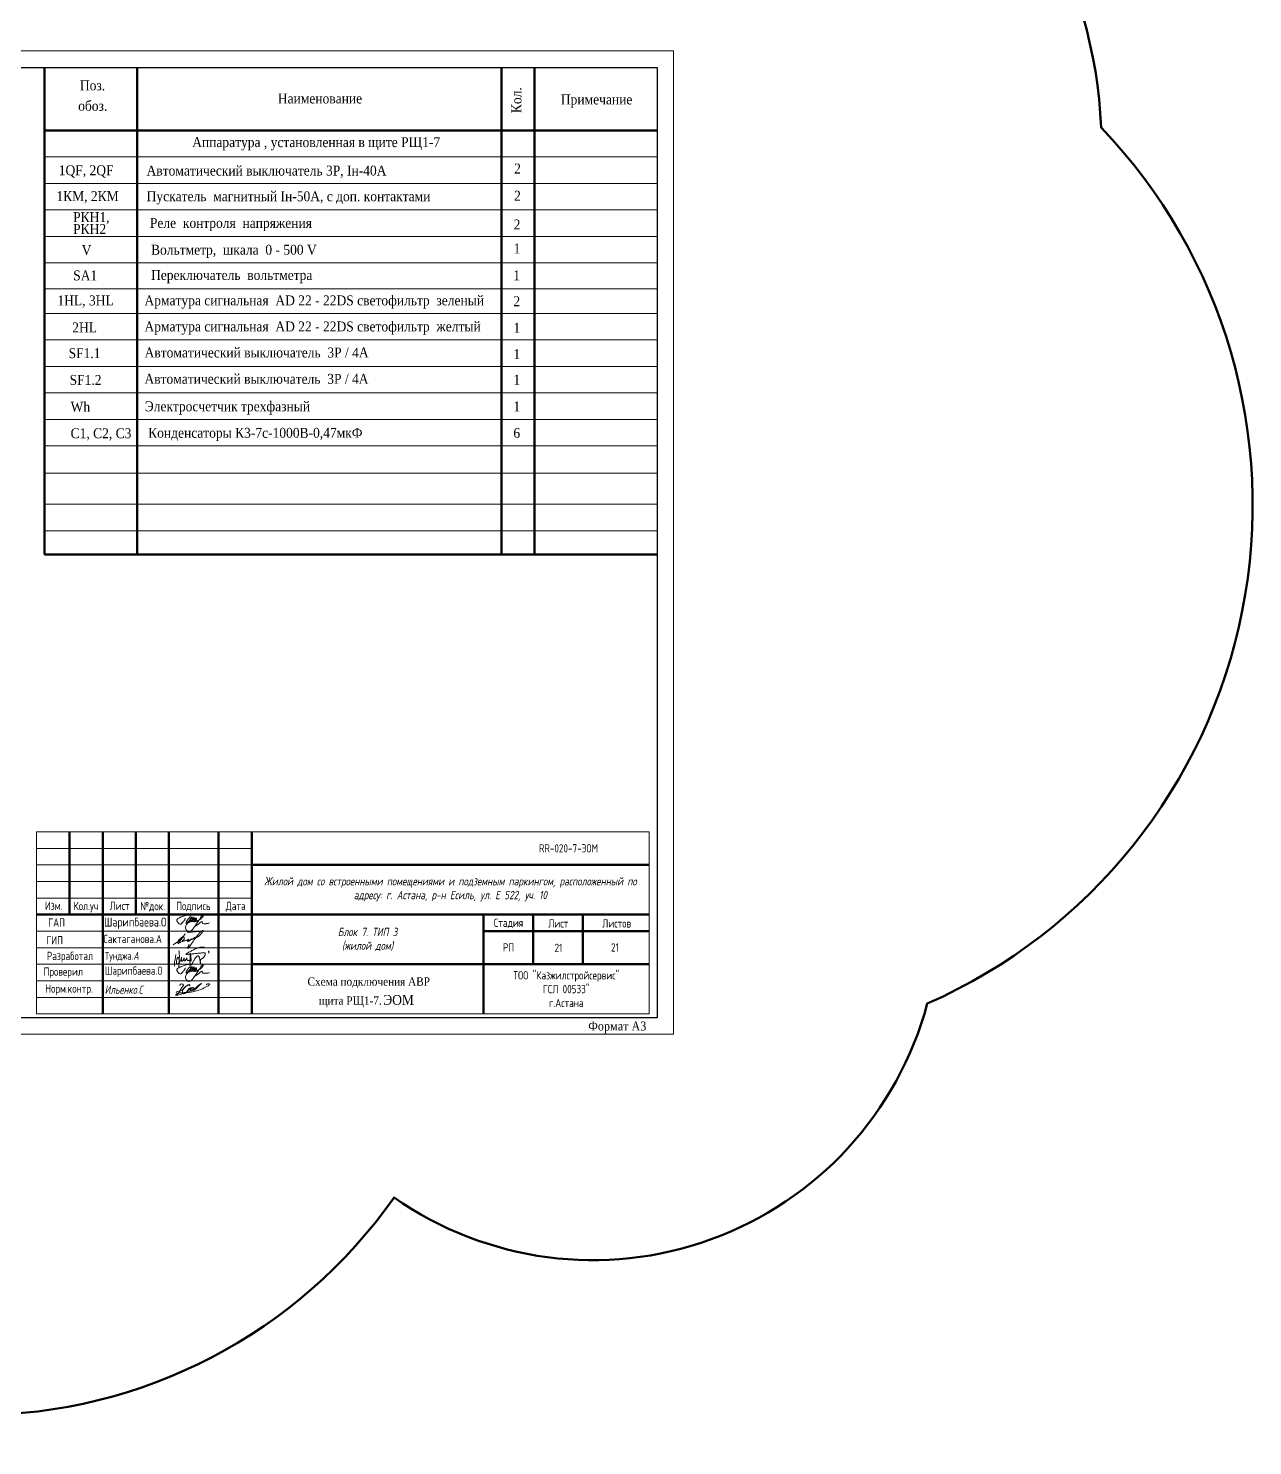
# Model space of a CAD drawing. Header units: millimetres. Extents: x 238368 to 12576735, y -3287118 to 3545602.
# Drawn here: x 5605847 to 5642823, y -2013428 to -1970620 of the extents above; entities that cross this region are included whole.
import ezdxf
from ezdxf.enums import TextEntityAlignment as Align

# ---------------------------------------------------------------- set-up
doc = ezdxf.new("R2010")
doc.units = ezdxf.units.MM
doc.layers.get('0').update_dxf_attribs({"lineweight": 13})
for name, color, linetype, lineweight in [('A-SHEET-n', 26, 'Continuous', 50), ('A-TABLE_2', 26, 'Continuous', 15), ('Подпись', 162, 'Continuous', 15), ('Слой1', 1, 'Continuous', 50), ('Слой2', 3, 'Continuous', 30), ('ЭОМ', 250, 'Continuous', 35)]:
    doc.layers.add(name, color=color, linetype=linetype, lineweight=lineweight)
doc.layers.add('A_SHTAMP', color=7, linetype='Continuous')
doc.layers.add('Рамка_чертежа', color=7, linetype='Continuous')
doc.layers.add('G-IMPT', color=1, linetype='Continuous', lineweight=25, true_color=0xff0000)
doc.styles.add('GOST', font='isocpeur.ttf')
doc.styles.get("Standard").update_dxf_attribs({"font": 'isocpeur.ttf', "width": 0.8})
doc.styles.add('TNRC', font='times.ttf')

# ---------------------------------------------------------------- blocks, each defined once
blk = doc.blocks.new('A$C057992fb')
at = {"layer": 'G-IMPT', "color": 154, "lineweight": 9, "true_color": 0x0052a5}
for points in [[(16097, 57545), (16948, 53558), (17543, 49068), (17914, 44213), (18097, 39127), (18124, 33948), (18030, 28810), (17850, 23850), (17617, 19204), (17362, 14978), (17107, 11163), (16867, 7717), (16661, 4602), (16505, 1777), (16418, -797), (16416, -3160), (16517, -5352)], [(45289, 30752), (45193, 29549), (45189, 28434), (45266, 27408), (45412, 26467), (45615, 25610), (45863, 24833), (46144, 24136), (46448, 23516), (46762, 22970), (47088, 22494), (47426, 22085), (47777, 21738), (48141, 21448), (48522, 21211), (48918, 21024), (49332, 20881), (49764, 20778), (50210, 20715), (50666, 20689), (51127, 20699), (51588, 20744), (52046, 20822), (52495, 20932), (52931, 21072), (53351, 21240), (53755, 21429), (54145, 21630), (54523, 21834), (54890, 22034), (55249, 22220), (55601, 22384), (55948, 22518), (56292, 22615), (56630, 22672), (56964, 22689), (57292, 22666), (57613, 22603), (57927, 22497), (58232, 22351), (58527, 22162), (58812, 21931), (59086, 21665), (59345, 21371), (59590, 21055), (59817, 20726), (60025, 20390), (60214, 20054), (60380, 19726), (60522, 19413), (60643, 19121), (60745, 18858), (60828, 18631), (60897, 18446), (60951, 18310), (60994, 18229), (61028, 18212), (61053, 18265), (61072, 18394), (61082, 18607), (61085, 18910), (61080, 19312), (61067, 19818), (61046, 20436), (61017, 21173), (60979, 22037), (60930, 23046), (60867, 24217), (60787, 25567), (60689, 27116), (60568, 28881), (60423, 30881), (60251, 33133), (60050, 35627), (59827, 38246), (59589, 40840), (59343, 43265), (59096, 45372), (58857, 47015), (58632, 48047), (58429, 48321), (58253, 47740), (58102, 46404), (57969, 44464), (57850, 42072), (57740, 39378), (57633, 36532), (57525, 33685), (57409, 30988), (57284, 28562), (57153, 26405), (57023, 24487), (56899, 22776), (56789, 21242), (56697, 19853), (56632, 18578), (56598, 17386), (56601, 16252), (56642, 15168), (56719, 14133), (56833, 13145), (56981, 12204), (57164, 11307), (57381, 10452), (57631, 9640), (57912, 8868), (58221, 8143), (58550, 7470), (58897, 6856), (59254, 6308), (59616, 5832), (59979, 5434), (60336, 5120), (60685, 4899), (61035, 4788), (61395, 4804), (61776, 4965), (62189, 5291), (62644, 5799), (63153, 6508), (63724, 7435), (64368, 8590), (65082, 9949), (65861, 11478), (66703, 13144), (67602, 14912), (68556, 16750), (69559, 18623), (70608, 20499), (71698, 22347), (72815, 24148), (73946, 25887), (75077, 27549), (76194, 29118), (77283, 30579), (78331, 31916), (79323, 33114), (80250, 34161), (81114, 35062), (81923, 35826), (82684, 36461), (83405, 36975), (84092, 37377), (84754, 37677), (85396, 37881), (86026, 37995), (86642, 38007), (87244, 37903), (87828, 37665), (88394, 37279), (88940, 36729), (89464, 36000), (89965, 35077), (90441, 33950), (90895, 32642), (91328, 31182), (91744, 29598), (92145, 27920), (92534, 26177), (92913, 24397), (93285, 22610), (93651, 20844), (94005, 19119), (94339, 17458), (94647, 15880), (94921, 14407), (95154, 13058), (95337, 11856), (95465, 10819), (95531, 9968), (95543, 9316), (95509, 8874), (95439, 8654), (95340, 8667), (95223, 8926), (95096, 9442), (94969, 10227), (94849, 11280), (94744, 12550), (94660, 13977), (94604, 15497), (94582, 17049), (94602, 18569), (94670, 19997), (94792, 21269), (94974, 22338), (95219, 23220), (95526, 23945), (95898, 24541), (96335, 25040), (96838, 25471), (97409, 25864), (98048, 26249), (98754, 26652), (99520, 27086), (100336, 27556), (101191, 28070), (102075, 28637), (102979, 29263), (103892, 29957), (104805, 30725), (105708, 31571), (106590, 32485), (107443, 33451), (108256, 34457), (109020, 35487), (109726, 36526), (110363, 37561), (110923, 38576), (111398, 39560), (111792, 40508), (112111, 41417), (112362, 42284), (112549, 43107), (112680, 43884), (112761, 44611), (112798, 45287), (112795, 45909), (112743, 46476), (112635, 46989), (112459, 47448), (112207, 47852), (111867, 48203), (111432, 48499), (110891, 48742), (110229, 48931), (109415, 49064), (108413, 49143), (107185, 49165), (105696, 49131), (103909, 49038), (101787, 48887), (99295, 48678), (96414, 48410), (93204, 48092), (89742, 47736), (86105, 47351), (82372, 46947), (78619, 46537), (74925, 46129), (71367, 45734), (68011, 45361), (64873, 45013), (61956, 44689), (59265, 44390), (56804, 44117), (54576, 43870), (52586, 43649), (50837, 43455), (49330, 43288), (48048, 43152), (46968, 43048), (46071, 42979), (45334, 42949), (44737, 42959), (44258, 43013), (43877, 43113), (43578, 43262), (43368, 43463), (43263, 43719), (43275, 44033), (43420, 44408), (43710, 44848), (44161, 45355), (44785, 45932), (45597, 46584), (46612, 47318), (47846, 48142), (49313, 49064), (51028, 50092), (53008, 51235), (55267, 52500), (57821, 53896), (60672, 55423), (63771, 57048), (67055, 58728), (70464, 60422), (73935, 62088), (77407, 63685), (80817, 65170), (84104, 66503), (87226, 67646), (90228, 68586), (93175, 69313), (96130, 69819), (99160, 70093), (102328, 70127), (105700, 69912), (109340, 69439)], [(125385, 56635), (125208, 54967), (125101, 53665), (125085, 52622), (125179, 51732), (125403, 50888), (125775, 49986), (126316, 48919), (127045, 47580)], [(5386, 43584), (3608, 33561), (2272, 25866), (1315, 19990), (673, 15420), (284, 11648), (84, 8160), (11, 4448), (0, 0)], [(17362, 14978), (17173, 19223), (16965, 22658), (16739, 25381), (16498, 27490), (16244, 29084), (15978, 30260), (15703, 31118), (15420, 31756), (15131, 32256), (14837, 32641), (14539, 32919), (14237, 33097), (13931, 33183), (13622, 33184), (13311, 33106), (12999, 32959), (12684, 32745), (12366, 32456), (12041, 32077), (11708, 31596), (11363, 31000), (11003, 30275), (10627, 29410), (10231, 28389), (9816, 27209), (9393, 25895), (8974, 24482), (8575, 23003), (8208, 21493), (7888, 19985), (7627, 18513), (7440, 17112), (7336, 15810), (7314, 14612), (7366, 13519), (7486, 12530), (7668, 11644), (7907, 10863), (8195, 10186), (8527, 9612), (8897, 9142), (9305, 8777), (9753, 8517), (10240, 8363), (10768, 8316), (11338, 8376), (11950, 8545), (12606, 8823), (13305, 9213), (14050, 9729), (14839, 10384), (15673, 11194), (16551, 12174), (17476, 13340), (18445, 14705), (19460, 16285), (20516, 18084), (21583, 20068), (22630, 22190), (23622, 24405), (24525, 26666), (25307, 28928), (25934, 31145), (26372, 33272)], [(26153, 32209), (25895, 30330), (25714, 28637), (25600, 27122), (25544, 25772), (25537, 24578), (25568, 23531), (25629, 22619), (25711, 21833), (25804, 21163), (25910, 20598), (26028, 20128), (26162, 19742), (26310, 19431), (26476, 19183), (26660, 18990), (26864, 18839), (27088, 18724), (27330, 18643), (27588, 18599), (27859, 18592), (28140, 18625), (28430, 18700), (28725, 18817), (29023, 18978), (29322, 19186), (29624, 19440), (29931, 19742), (30246, 20092), (30569, 20492), (30905, 20941), (31255, 21441), (31622, 21993), (32005, 22595), (32402, 23242), (32805, 23925), (33210, 24639), (33609, 25374), (33997, 26123), (34368, 26879), (34716, 27634), (35036, 28377), (35324, 29089), (35578, 29746), (35794, 30324), (35970, 30800), (36103, 31151), (36191, 31353), (36231, 31383), (36222, 31226), (36172, 30900), (36091, 30432), (35989, 29847), (35876, 29172), (35763, 28434), (35659, 27659), (35574, 26873), (35517, 26098), (35489, 25346), (35489, 24620), (35518, 23928), (35575, 23275), (35659, 22667), (35771, 22110), (35909, 21610), (36073, 21171), (36260, 20793), (36466, 20473), (36685, 20208), (36915, 19997), (37150, 19837), (37388, 19726), (37624, 19661), (37855, 19641), (38084, 19664), (38314, 19732), (38550, 19844), (38795, 19999), (39053, 20199), (39328, 20442), (39624, 20729), (39949, 21072), (40327, 21531), (40786, 22178), (41354, 23085), (42061, 24323), (42933, 25966), (44000, 28085), (45289, 30752)]]:
    blk.add_lwpolyline(points, dxfattribs=at)

msp = doc.modelspace()

# ---------------------------------------------------------------- linework, layer by layer
at = {"color": 7}
for p, q in [((5583335, -1971303), (5625335, -1971303)), ((5625335, -1971303), (5625335, -2001003)), ((5625335, -2001003), (5583335, -2001003))]:
    msp.add_line(p, q, dxfattribs=at)
at = {"lineweight": 15}
for p, q in [((5606335, -1981631), (5624835, -1981631)), ((5606335, -1982431), (5624835, -1982431))]:
    msp.add_line(p, q, dxfattribs=at)
at = {"color": 0}
msp.add_lwpolyline([(5624594, -1994889), (5606094, -1994889), (5606094, -2000389), (5624594, -2000389)], close=True, dxfattribs=at)
at = {"layer": 'A-SHEET-n', "color": 0}
for p, q in [((5607094, -1997404), (5607094, -1994889)), ((5608094, -2000389), (5608094, -1994889)), ((5609094, -1997389), (5609094, -1994889)), ((5610094, -2000389), (5610094, -1994889)), ((5611594, -2000389), (5611594, -1994889)), ((5612594, -2000389), (5612594, -1994889)), ((5612594, -1995889), (5624594, -1995889)), ((5606094, -1997389), (5612594, -1997389)), ((5612594, -1997389), (5624594, -1997389)), ((5619594, -1997389), (5619594, -2000389)), ((5612594, -1998889), (5624594, -1998889))]:
    msp.add_line(p, q, dxfattribs=at)
at = {"layer": 'A-SHEET-n', "color": 0, "linetype": 'Continuous'}
for p, q in [((5621094, -1997389), (5621094, -1998889)), ((5622594, -1997389), (5622594, -1998889)), ((5619594, -1997889), (5624594, -1997889))]:
    msp.add_line(p, q, dxfattribs=at)
at = {"layer": 'A-SHEET-n', "linetype": 'Continuous', "lineweight": 13}
msp.add_line((5619594, -1998889), (5624594, -1998889), dxfattribs=at)
at = {"layer": 'A-TABLE_2', "color": 0}
for p, q in [((5606094, -1995389), (5612594, -1995389)), ((5606094, -1995889), (5612594, -1995889)), ((5606094, -1996389), (5612594, -1996389)), ((5606094, -1996889), (5612594, -1996889)), ((5606094, -1997889), (5612594, -1997889)), ((5606094, -1998389), (5612594, -1998389)), ((5606094, -1998889), (5612594, -1998889)), ((5606094, -1999389), (5612594, -1999389)), ((5606094, -1999889), (5612594, -1999889))]:
    msp.add_line(p, q, dxfattribs=at)
at = {"layer": 'Подпись', "color": 0, "lineweight": 13}
for p, q in [((5610217, -1998303), (5610473, -1998131)), ((5610586, -1997971), (5610376, -1998269)), ((5610640, -1997927), (5611029, -1997900))]:
    msp.add_line(p, q, dxfattribs=at)
for points in [[(5610447, -1997468), (5610447, -1997468), (5610480, -1997450), (5610726, -1997361), (5610736, -1997418)], [(5610736, -1997418), (5610736, -1997418), (5610744, -1997469), (5610701, -1997486), (5610673, -1997525)], [(5611131, -1997403), (5611131, -1997403), (5611075, -1997403), (5611035, -1997522), (5610990, -1997569)], [(5611065, -1997509), (5611096, -1997485), (5611131, -1997443), (5611131, -1997403)], [(5610331, -1997558), (5610331, -1997558), (5610331, -1997518), (5610417, -1997485), (5610447, -1997468)], [(5610406, -1997669), (5610406, -1997669), (5610396, -1997664), (5610331, -1997585), (5610331, -1997558)], [(5610500, -1997631), (5610500, -1997631), (5610473, -1997666), (5610453, -1997692), (5610406, -1997669)], [(5610555, -1997564), (5610555, -1997564), (5610534, -1997589), (5610521, -1997603), (5610500, -1997631)], [(5610594, -1997493), (5610576, -1997527), (5610581, -1997531), (5610555, -1997564)], [(5610673, -1997525), (5610673, -1997525), (5610664, -1997536), (5610581, -1997661), (5610621, -1997656)], [(5610637, -1997873), (5610637, -1997873), (5610562, -1997810), (5610605, -1997703), (5610660, -1997638)], [(5610621, -1997656), (5610621, -1997656), (5610630, -1997655), (5610773, -1997501), (5610782, -1997487)], [(5610660, -1997638), (5610660, -1997638), (5610700, -1997592), (5610750, -1997559), (5610810, -1997546)], [(5610692, -1997586), (5610692, -1997586), (5610674, -1997604), (5610701, -1997643), (5610767, -1997572)], [(5610797, -1997458), (5610797, -1997458), (5610771, -1997458), (5610719, -1997561), (5610692, -1997586)], [(5610902, -1997705), (5610902, -1997705), (5610883, -1997738), (5610771, -1997871), (5610746, -1997887)], [(5610770, -1997572), (5610770, -1997572), (5610752, -1997590), (5610767, -1997618), (5610816, -1997565)], [(5610767, -1997572), (5610767, -1997572), (5610778, -1997560), (5610869, -1997472), (5610851, -1997461)], [(5610851, -1997461), (5610851, -1997461), (5610843, -1997456), (5610784, -1997557), (5610770, -1997572)], [(5610782, -1997487), (5610782, -1997487), (5610788, -1997478), (5610805, -1997474), (5610797, -1997458)], [(5610879, -1997503), (5610879, -1997503), (5610875, -1997504), (5610782, -1997613), (5610845, -1997599)], [(5610810, -1997546), (5610810, -1997546), (5610832, -1997542), (5610863, -1997541), (5610889, -1997544)], [(5610816, -1997565), (5610816, -1997565), (5610816, -1997565), (5610905, -1997501), (5610879, -1997503)], [(5610906, -1997491), (5610906, -1997491), (5610892, -1997492), (5610828, -1997540), (5610828, -1997573)], [(5610828, -1997573), (5610828, -1997573), (5610828, -1997628), (5610852, -1997588), (5610898, -1997556)], [(5610845, -1997599), (5610845, -1997599), (5610885, -1997590), (5610959, -1997489), (5610906, -1997491)], [(5610867, -1997569), (5610867, -1997569), (5610861, -1997622), (5610885, -1997604), (5610926, -1997586)], [(5610936, -1997650), (5610936, -1997650), (5610927, -1997712), (5610865, -1997764), (5610993, -1997669)], [(5610898, -1997556), (5610898, -1997556), (5610927, -1997535), (5610875, -1997507), (5610867, -1997569)], [(5610889, -1997544), (5610889, -1997544), (5610920, -1997547), (5610950, -1997556), (5610950, -1997595)], [(5610990, -1997569), (5610990, -1997569), (5610989, -1997570), (5610902, -1997705), (5610902, -1997705)], [(5610926, -1997586), (5610926, -1997586), (5610941, -1997579), (5610965, -1997565), (5611007, -1997551)], [(5610950, -1997595), (5610950, -1997595), (5610950, -1997633), (5610938, -1997639), (5610936, -1997650)], [(5610993, -1997669), (5610993, -1997669), (5611009, -1997656), (5611099, -1997574), (5611099, -1997611)], [(5611007, -1997551), (5611007, -1997551), (5611028, -1997544), (5611047, -1997516), (5611065, -1997509)], [(5611099, -1997611), (5611099, -1997611), (5611099, -1997665), (5611131, -1997662), (5611209, -1997662)], [(5611209, -1997662), (5611209, -1997662), (5611239, -1997662), (5611294, -1997655), (5611321, -1997639)], [(5610746, -1997887), (5610746, -1997887), (5610701, -1997914), (5610683, -1997913), (5610637, -1997873)], [(5610331, -1999058), (5610331, -1999058), (5610331, -1999018), (5610417, -1998985), (5610447, -1998968)], [(5610406, -1999169), (5610406, -1999169), (5610396, -1999164), (5610331, -1999085), (5610331, -1999058)], [(5610500, -1999131), (5610500, -1999131), (5610473, -1999166), (5610453, -1999192), (5610406, -1999169)], [(5610447, -1998968), (5610447, -1998968), (5610480, -1998950), (5610726, -1998861), (5610736, -1998918)], [(5610555, -1999064), (5610555, -1999064), (5610534, -1999089), (5610521, -1999103), (5610500, -1999131)], [(5610594, -1998993), (5610576, -1999027), (5610581, -1999031), (5610555, -1999064)], [(5610673, -1999025), (5610673, -1999025), (5610664, -1999036), (5610581, -1999161), (5610621, -1999156)], [(5610637, -1999373), (5610637, -1999373), (5610562, -1999310), (5610605, -1999203), (5610660, -1999138)], [(5610621, -1999156), (5610621, -1999156), (5610630, -1999155), (5610773, -1999001), (5610782, -1998987)], [(5610660, -1999138), (5610660, -1999138), (5610700, -1999092), (5610750, -1999059), (5610810, -1999046)], [(5610736, -1998918), (5610736, -1998918), (5610744, -1998969), (5610701, -1998986), (5610673, -1999025)], [(5610692, -1999086), (5610692, -1999086), (5610674, -1999104), (5610701, -1999143), (5610767, -1999072)], [(5610797, -1998958), (5610797, -1998958), (5610771, -1998958), (5610719, -1999061), (5610692, -1999086)], [(5610770, -1999072), (5610770, -1999072), (5610752, -1999090), (5610767, -1999118), (5610816, -1999065)], [(5610767, -1999072), (5610767, -1999072), (5610778, -1999060), (5610869, -1998972), (5610851, -1998961)], [(5610851, -1998961), (5610851, -1998961), (5610843, -1998956), (5610784, -1999057), (5610770, -1999072)], [(5610782, -1998987), (5610782, -1998987), (5610788, -1998978), (5610805, -1998974), (5610797, -1998958)], [(5610879, -1999003), (5610879, -1999003), (5610875, -1999004), (5610782, -1999113), (5610845, -1999099)], [(5610810, -1999046), (5610810, -1999046), (5610832, -1999042), (5610863, -1999041), (5610889, -1999044)], [(5610816, -1999065), (5610816, -1999065), (5610816, -1999065), (5610905, -1999001), (5610879, -1999003)], [(5610906, -1998991), (5610906, -1998991), (5610892, -1998992), (5610828, -1999040), (5610828, -1999073)], [(5610828, -1999073), (5610828, -1999073), (5610828, -1999128), (5610852, -1999088), (5610898, -1999056)], [(5610845, -1999099), (5610845, -1999099), (5610885, -1999090), (5610959, -1998989), (5610906, -1998991)], [(5610867, -1999069), (5610867, -1999069), (5610861, -1999122), (5610885, -1999104), (5610926, -1999086)], [(5610936, -1999150), (5610936, -1999150), (5610927, -1999212), (5610865, -1999264), (5610993, -1999169)], [(5610898, -1999056), (5610898, -1999056), (5610927, -1999035), (5610875, -1999007), (5610867, -1999069)], [(5610889, -1999044), (5610889, -1999044), (5610920, -1999047), (5610950, -1999056), (5610950, -1999095)], [(5610990, -1999069), (5610990, -1999069), (5610989, -1999070), (5610902, -1999205), (5610902, -1999205)], [(5610926, -1999086), (5610926, -1999086), (5610941, -1999079), (5610965, -1999065), (5611007, -1999051)], [(5610950, -1999095), (5610950, -1999095), (5610950, -1999133), (5610938, -1999139), (5610936, -1999150)], [(5611131, -1998903), (5611131, -1998903), (5611075, -1998903), (5611035, -1999022), (5610990, -1999069)], [(5610993, -1999169), (5610993, -1999169), (5611009, -1999156), (5611099, -1999074), (5611099, -1999111)], [(5611007, -1999051), (5611007, -1999051), (5611028, -1999044), (5611047, -1999016), (5611065, -1999009)], [(5611065, -1999009), (5611096, -1998985), (5611131, -1998943), (5611131, -1998903)], [(5611099, -1999111), (5611099, -1999111), (5611099, -1999165), (5611131, -1999162), (5611209, -1999162)], [(5611209, -1999162), (5611209, -1999162), (5611239, -1999162), (5611294, -1999155), (5611321, -1999139)], [(5610746, -1999387), (5610746, -1999387), (5610701, -1999414), (5610683, -1999413), (5610637, -1999373)], [(5610902, -1999205), (5610902, -1999205), (5610883, -1999238), (5610771, -1999371), (5610746, -1999387)]]:
    msp.add_open_spline(points, degree=3, dxfattribs=at)
for points, knots in [([(5610517, -1998154), (5610513, -1998159), (5610489, -1998192), (5610520, -1998178), (5610548, -1998149), (5610555, -1998134), (5610559, -1998114), (5610556, -1998092), (5610545, -1998073), (5610531, -1998059), (5610512, -1998055), (5610486, -1998068), (5610462, -1998087), (5610439, -1998108), (5610418, -1998129), (5610400, -1998149), (5610387, -1998166), (5610377, -1998180), (5610367, -1998196), (5610356, -1998216), (5610350, -1998239), (5610374, -1998249), (5610404, -1998246), (5610435, -1998229), (5610471, -1998211), (5610515, -1998197), (5610554, -1998184), (5610593, -1998175), (5610624, -1998168), (5610651, -1998158), (5610683, -1998138), (5610708, -1998123), (5610680, -1998149), (5610649, -1998190), (5610654, -1998200), (5610686, -1998189), (5610705, -1998182), (5610723, -1998171), (5610737, -1998158), (5610747, -1998139), (5610764, -1998129), (5610803, -1998127), (5610765, -1998113), (5610770, -1998149), (5610788, -1998138), (5610808, -1998126), (5610826, -1998118), (5610842, -1998110), (5610858, -1998099), (5610895, -1998073), (5610875, -1998064), (5610848, -1998091), (5610842, -1998113), (5610858, -1998111), (5610885, -1998096), (5610906, -1998085), (5610924, -1998077), (5610946, -1998068), (5610969, -1998056), (5610990, -1998043), (5611009, -1998028), (5611025, -1998012), (5611040, -1997995), (5611052, -1997979), (5611065, -1997964), (5611078, -1997949), (5611094, -1997932), (5611107, -1997913), (5611118, -1997893), (5611130, -1997866), (5611116, -1997863), (5611070, -1997893), (5611041, -1997913), (5611015, -1997940), (5610995, -1997966), (5610978, -1997988), (5610950, -1998025), (5610907, -1998081), (5610857, -1998146), (5610820, -1998202), (5610798, -1998237), (5610779, -1998265), (5610759, -1998294), (5610739, -1998322), (5610721, -1998346), (5610707, -1998364), (5610693, -1998381), (5610679, -1998399), (5610661, -1998416), (5610665, -1998390), (5610675, -1998358), (5610684, -1998334), (5610693, -1998311), (5610701, -1998294), (5610705, -1998284)], [0, 0, 0, 0, 0.00060755, 0.00247273, 0.00315236, 0.00383199, 0.00449622, 0.00516044, 0.00586758, 0.00639794, 0.00702849, 0.00793602, 0.00902725, 0.00966472, 0.01093966, 0.01204751, 0.01260144, 0.01315537, 0.01360808, 0.01406079, 0.01496622, 0.0157244, 0.01659251, 0.01750874, 0.01927518, 0.02058351, 0.02197982, 0.02337612, 0.0244073, 0.02543847, 0.02620867, 0.02697888, 0.02843492, 0.02901787, 0.03009652, 0.03055027, 0.03141584, 0.03199288, 0.03273637, 0.03356858, 0.03406091, 0.03453927, 0.03569146, 0.03623139, 0.03687441, 0.03740068, 0.03795656, 0.0388348, 0.03945149, 0.04006819, 0.04155671, 0.04199123, 0.04256485, 0.0434437, 0.04406192, 0.04468015, 0.0455023, 0.04632445, 0.04712656, 0.04792867, 0.04873079, 0.0495329, 0.05018967, 0.05084645, 0.05150323, 0.05216, 0.05304957, 0.05393914, 0.05438392, 0.0548287, 0.05606482, 0.05675794, 0.05840456, 0.05970462, 0.06100469, 0.06165472, 0.06230475, 0.06550751, 0.06871026, 0.07037213, 0.072034, 0.07286494, 0.07369587, 0.07535774, 0.07625447, 0.07715121, 0.07759957, 0.07804794, 0.07872049, 0.07973911, 0.08053355, 0.08106318, 0.08212244, 0.08318169, 0.08318169, 0.08318169, 0.08318169]), ([(5610430, -1999538), (5610427, -1999525), (5610416, -1999478), (5610596, -1999483), (5610424, -1999629), (5610377, -1999823), (5610279, -1999706), (5610514, -1999709), (5610525, -1999589), (5610726, -1999467), (5610721, -1999548), (5610671, -1999506), (5610609, -1999551), (5610548, -1999615), (5610496, -1999692), (5610506, -1999820), (5610648, -1999742), (5610738, -1999577), (5610666, -1999664), (5610650, -1999689), (5610623, -1999755), (5610624, -1999695), (5610694, -1999671), (5610725, -1999626), (5610753, -1999584), (5610787, -1999646), (5610746, -1999668), (5610714, -1999726), (5610753, -1999636), (5610768, -1999613), (5610837, -1999576), (5610824, -1999621), (5610817, -1999642), (5610791, -1999689), (5610857, -1999674), (5610882, -1999647), (5610935, -1999615), (5610978, -1999555), (5611138, -1999418), (5610958, -1999543), (5610883, -1999617), (5610739, -1999718), (5610551, -1999758), (5610425, -1999813), (5610236, -1999838), (5610442, -1999734), (5610624, -1999760), (5610903, -1999707), (5611125, -1999626), (5611229, -1999559), (5611385, -1999488), (5611238, -1999462), (5611231, -1999502), (5611230, -1999510)], [0, 0, 0, 0, 0.356616, 1.272558, 2.865807, 4.634394, 4.986691, 6.409221, 8.252639, 9.710469, 9.818151, 10.27956, 10.749416, 11.964584, 12.986681, 13.504455, 15.222795, 16.1628, 16.79385, 17.272401, 17.706783, 17.7859, 18.807471, 19.425643, 19.649559, 19.990004, 20.751177, 20.937822, 21.514628, 22.132842, 22.608707, 22.709584, 23.323215, 23.47388, 24.059158, 24.304273, 24.717302, 25.808766, 27.030189, 28.417996, 29.437299, 30.808377, 33.450094, 34.77735, 35.868975, 36.799427, 39.193349, 42.486695, 44.905411, 45.880086, 46.93717, 47.809076, 48.05934, 48.05934, 48.05934, 48.05934])]:
    msp.add_open_spline(points, degree=3, knots=knots, dxfattribs=at)
at = {"layer": 'Рамка_чертежа', "lineweight": 30}
for p, q in [((5585335, -1971803), (5624835, -1971803)), ((5624835, -1971803), (5624835, -2000503)), ((5624835, -2000503), (5585335, -2000503))]:
    msp.add_line(p, q, dxfattribs=at)
at = {"layer": 'Слой1', "color": 0}
for p, q in [((5606335, -1971803), (5606335, -1986509)), ((5609135, -1986509), (5609135, -1971803)), ((5620135, -1986509), (5620135, -1971803)), ((5621135, -1986509), (5621135, -1971803)), ((5606335, -1973703), (5624835, -1973703)), ((5606335, -1986509), (5624835, -1986509))]:
    msp.add_line(p, q, dxfattribs=at)
at = {"layer": 'Слой2', "color": 0, "lineweight": 20}
for p, q in [((5606335, -1974503), (5624835, -1974503)), ((5606335, -1975303), (5624835, -1975303)), ((5606335, -1976103), (5624835, -1976103)), ((5606335, -1976903), (5624835, -1976903)), ((5606335, -1977703), (5624835, -1977703)), ((5606335, -1978483), (5624835, -1978483)), ((5606335, -1979231), (5624835, -1979231)), ((5606335, -1980031), (5624835, -1980031)), ((5606335, -1980831), (5624835, -1980831)), ((5606335, -1983231), (5624835, -1983231)), ((5606335, -1984052), (5624818, -1984053)), ((5606335, -1984992), (5624835, -1984992)), ((5606335, -1984992), (5624835, -1984992)), ((5606335, -1985792), (5624835, -1985792))]:
    msp.add_line(p, q, dxfattribs=at)
at = {"layer": 'ЭОМ', "color": 2, "lineweight": 50, "ltscale": 100}
msp.add_lwpolyline([(5534779, -1953495, 0.520567), (5512817, -1953982, 0.520567), (5505496, -1958860, 0.520567), (5502934, -1985200, 0.520567), (5501714, -2003858, 0.520567), (5526848, -2009223, 0.520567), (5544052, -2006053, 0.520567), (5566990, -2005443, 0.520567), (5591636, -2005931, 0.520567), (5616893, -2005931, 0.520567), (5632998, -2000077, 0.520567), (5638245, -1973615, 0.520567), (5618845, -1961177, 0.520567), (5595053, -1960080, 0.520567), (5584682, -1953373, 0.520567), (5561865, -1950934, 0.520567), (5534779, -1953495)], format="xyb", dxfattribs=at)

# ---------------------------------------------------------------- block references
at = {"color": 0, "xscale": 0.008271777308926935, "yscale": 0.008271777308926935, "zscale": 0.008271777308926935}
msp.add_blockref('A$C057992fb', (5610258, -1998949), dxfattribs=at)

# ---------------------------------------------------------------- texts
at = {"lineweight": 15, "style": 'TNRC', "width": 0.9}
for s, height, p in [('Поз.', 300, (5607405, -1972493)), ('Наименование', 300, (5613382, -1972888)), ('обоз.', 300, (5607352, -1973109)), ('Примечание', 300, (5621930, -1972917)), ('Аппаратура , установленная в щите РЩ1-7', 300, (5610796, -1974207)), ('1QF, 2QF', 300, (5606766, -1975056)), ('Автоматический выключатель 3Р, Iн-40А', 300, (5609418, -1975066)), ('2', 300, (5620518, -1975005)), ('1КМ, 2КМ ', 300, (5606694, -1975837)), ('Пускатель  магнитный Iн-50А, с доп. контактами ', 300, (5609419, -1975841)), ('2', 300, (5620518, -1975825)), ('РКН1, ', 300, (5607199, -1976471)), ('Реле  контроля  напряжения ', 300, (5609518, -1976646)), ('2', 300, (5620504, -1976694)), ('РКН2', 300, (5607199, -1976830)), ('V', 300, (5607458, -1977465)), ('Вольтметр,  шкала  0 - 500 V', 300, (5609553, -1977456)), ('1', 300, (5620502, -1977419)), (' SA1', 300, (5607100, -1978232)), ('Переключатель  вольтметра  ', 300, (5609553, -1978219)), ('1', 300, (5620493, -1978229)), ('1HL, 3HL', 300, (5606726, -1978988)), ('Арматура сигнальная  AD 22 - 22DS светофильтр  зеленый ', 300, (5609355, -1978987)), ('2', 300, (5620496, -1979012)), ('Арматура сигнальная  AD 22 - 22DS светофильтр  желтый', 300, (5609355, -1979774)), ('2HL', 300, (5607173, -1979804)), ('1', 300, (5620496, -1979815)), ('SF1.1', 300, (5607063, -1980580)), ('Автоматический выключатель  3P / 4А', 300, (5609358, -1980561)), ('1', 300, (5620496, -1980610)), ('SF1.2', 300, (5607093, -1981388)), ('Автоматический выключатель  3P / 4А', 300, (5609354, -1981356)), ('1', 300, (5620496, -1981381)), ('Wh', 300, (5607124, -1982200)), ('Электросчетчик трехфазный', 300, (5609364, -1982186)), ('1', 300, (5620496, -1982189)), ('С1, С2, С3', 300, (5607124, -1983000)), (' Конденсаторы К3-7с-1000В-0,47мкФ ', 300, (5609364, -1982986)), ('6', 300, (5620496, -1982989)), ('Схема подключения АВР', 250, (5614278, -1999534)), (' щита РЩ1-7.', 250, (5614538, -2000110))]:
    msp.add_text(s, height=height, dxfattribs=at).set_placement(p)
msp.add_text('Кол.', height=300, rotation=90, dxfattribs=at).set_placement((5620739, -1973180))
for s, height, p in [('ЭОМ', 300, (5617030, -1999965, -26)), ('Формат А3', 270, (5623635, -2000753))]:
    msp.add_text(s, height=height, dxfattribs=at).set_placement(p, align=Align.MIDDLE_CENTER)
at = {"layer": 'A-SHEET-n', "color": 0, "lineweight": 50, "style": 'GOST', "width": 0.8}
for s, height, p in [('Шарипбаева.О', 270.34, (5608134, -1997748)), ('Сактаганова.А', 250, (5608114, -1998248)), ('Шарипбаева.О', 250, (5608155, -1999206))]:
    msp.add_text(s, height=height, dxfattribs=at).set_placement(p)
at = {"layer": 'A-SHEET-n', "color": 0, "linetype": 'Continuous', "char_height": 250, "attachment_point": 5}
for s, insert, width in [('{\\fISOCPEUR|b0|i1|c204|p34;Жилой дом со встроенными помещениями и подземным паркингом, расположенный по адресу: г. Астана, р-н Есиль, ул. Е 522, уч. 10}', (5618594, -1996624), 12000), ('\\A1;Кол.уч', (5607588, -1997159), 6000), ('\\A1;Лист', (5608603, -1997122), 6000), ('\\A1;№док.', (5609602, -1997151), 6000), ('\\A1;Подпись', (5610831, -1997148), 6000), ('\\A1;Дата', (5612112, -1997152), 6000), ('\\A1;ГAП', (5606700, -1997628), 6000), ('{\\fISOCPEUR|b0|i1|c204|p34;Блок 7. ТИП 3\\P(жилой дом)}', (5616094, -1998139), 7000), ('\\A1;Стадия', (5620349, -1997655), 6000), ('\\A1;Лист', (5621852, -1997655), 6000), ('\\A1;Листов', (5623615, -1997655), 6000), ('\\A1;ГИП', (5606642, -1998166), 6000), ('\\A1;РП', (5620349, -1998380), 1380.27), ('\\A1;21', (5621859, -1998392), 1609.61), ('\\A1;21', (5623564, -1998380), 1609.61), ('\\A1;Разработал', (5607104, -1998670), 6000), ('\\A1;Проверил', (5606900, -1999143), 6000), ('ТОО "Казжилстройсервис"\\PГСЛ 00533"\\Pг.Астана', (5622094, -1999639), 6000), ('\\A1;Норм.контр.', (5607077, -1999656), 6000)]:
    msp.add_mtext(s, dxfattribs=dict(at, insert=insert, width=width))
at = {"layer": 'A-SHEET-n', "color": 0, "linetype": 'Continuous', "lineweight": 13, "insert": (5606613, -1997122), "char_height": 250, "width": 6000, "attachment_point": 5}
msp.add_mtext('\\A1;Изм.', dxfattribs=at)
at = {"layer": 'A-SHEET-n', "color": 0, "lineweight": 30, "insert": (5608160, -1998520), "char_height": 230, "attachment_point": 1}
msp.add_mtext_dynamic_manual_height_columns('Тунджа{\\fGOST Common|b0|i1|c0|p34;.\\fGOST Common|b0|i1|c162|p34;A }', width=1627.43, gutter_width=1, heights=[0], dxfattribs=at)
at = {"layer": 'A-SHEET-n', "color": 0, "linetype": 'Continuous', "lineweight": 30, "insert": (5609132, -1999656), "char_height": 250, "width": 1958.9, "attachment_point": 5, "style": 'GOST'}
msp.add_mtext('\\A1;\\pxql;{\\fGOST Common|b0|i1|c204|p34;\\W0.8;Ильенко\\fGOST Common|b0|i1|c0|p34;.\\fGOST Common|b0|i1|c204|p34;С}', dxfattribs=at)
at = {"layer": 'A_SHTAMP', "color": 0, "linetype": 'Continuous', "lineweight": 13, "insert": (5622161, -1995385), "char_height": 250, "width": 3167.44, "attachment_point": 5}
msp.add_mtext('RR-020-7-ЭОМ', dxfattribs=at)

doc.saveas('drawing.dxf')
